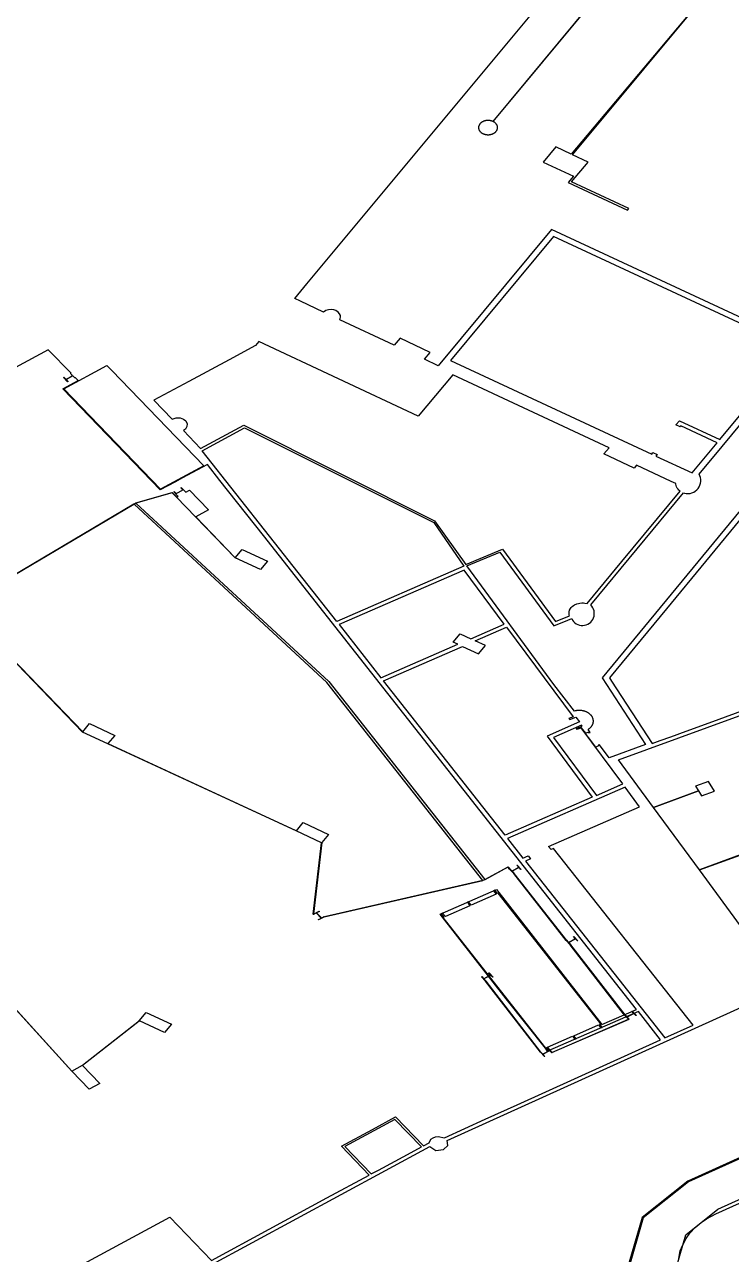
# Model space of a CAD drawing. Extents: x 12.24841 to 12.25249, y 41.79404 to 41.79717.
# Drawn here: x 12.251156 to 12.251513, y 41.795941 to 41.796562 of the extents above; entities that cross this region are included whole.
import ezdxf

# ---------------------------------------------------------------- set-up
doc = ezdxf.new("R2010")
doc.units = 0
doc.layers.add('RM$', color=3, linetype='CONTINUOUS')

msp = doc.modelspace()

# ---------------------------------------------------------------- linework, layer by layer
at = {"layer": 'RM$', "linetype": 'CONTINUOUS'}
msp.add_lwpolyline([(12.25151691, 41.79631673), (12.25144726, 41.79623223), (12.25146918, 41.7961985), (12.25145077, 41.79619176), (12.25144589, 41.79619839), (12.25144523, 41.79619815), (12.25144549, 41.79619773), (12.25144405, 41.79619707), (12.25143666, 41.79620696), (12.25143879, 41.79620421), (12.25144026, 41.79620479), (12.25144054, 41.7962044), (12.2514412, 41.79620463), (12.25144015, 41.79620608), (12.2514402, 41.79620611), (12.25144039, 41.79620623), (12.25144058, 41.79620636), (12.25144076, 41.79620649), (12.25144093, 41.79620663), (12.2514411, 41.79620677), (12.25144126, 41.79620691), (12.25144141, 41.79620706), (12.25144156, 41.79620721), (12.2514417, 41.79620737), (12.25144183, 41.79620753), (12.25144195, 41.79620769), (12.25144207, 41.79620785), (12.25144218, 41.79620802), (12.25144228, 41.7962082), (12.25144238, 41.79620837), (12.25144246, 41.79620855), (12.25144254, 41.79620872), (12.25144261, 41.7962089), (12.25144267, 41.79620909), (12.25144272, 41.79620927), (12.25144276, 41.79620946), (12.2514428, 41.79620964), (12.25144282, 41.79620983), (12.25144284, 41.79621001), (12.25144285, 41.7962102), (12.25144285, 41.79621039), (12.25144284, 41.79621058), (12.25144282, 41.79621076), (12.2514428, 41.79621095), (12.25144276, 41.79621114), (12.25144272, 41.79621132), (12.25144267, 41.79621151), (12.2514426, 41.79621169), (12.25144254, 41.79621187), (12.25144246, 41.79621205), (12.25144237, 41.79621222), (12.25144228, 41.7962124), (12.25144218, 41.79621257), (12.25144207, 41.79621274), (12.25144195, 41.7962129), (12.25144183, 41.79621307), (12.25144169, 41.79621322), (12.25144155, 41.79621338), (12.25144141, 41.79621353), (12.25144125, 41.79621368), (12.25144109, 41.79621382), (12.25144093, 41.79621396), (12.25144075, 41.7962141), (12.25144057, 41.79621423), (12.25144039, 41.79621436), (12.2514402, 41.79621448), (12.25144, 41.79621459), (12.2514398, 41.7962147), (12.25143959, 41.79621481), (12.25143938, 41.79621491), (12.25143916, 41.796215), (12.25143894, 41.79621509), (12.25143871, 41.79621518), (12.25143849, 41.79621525), (12.25143825, 41.79621532), (12.25143802, 41.79621539), (12.25143778, 41.79621545), (12.25143754, 41.7962155), (12.2514373, 41.79621555), (12.25143705, 41.79621559), (12.25143681, 41.79621562), (12.25143656, 41.79621565), (12.25143631, 41.79621567), (12.25143606, 41.79621568), (12.25143581, 41.79621569), (12.25143556, 41.79621569), (12.25143531, 41.79621569), (12.25143506, 41.79621568), (12.25143481, 41.79621566), (12.25143456, 41.79621563), (12.25143431, 41.7962156), (12.25143407, 41.79621557), (12.25143382, 41.79621552), (12.25143358, 41.79621547), (12.2514333, 41.7962154), (12.2514333, 41.7962154), (12.2514333, 41.7962154), (12.25142295, 41.79622887), (12.25137885, 41.79628866), (12.25139557, 41.79629555), (12.25142294, 41.79625839), (12.25143, 41.7962613), (12.25143, 41.7962613), (12.25143, 41.7962613), (12.25143, 41.7962613), (12.25143188, 41.79626208, 1.198176), (12.25144151, 41.79626896), (12.25148836, 41.79632561), (12.25148882, 41.79632546), (12.25148882, 41.79632546), (12.25148882, 41.79632546, 0.6663), (12.25149625, 41.79633509), (12.25149625, 41.79633509), (12.25149625, 41.79633509), (12.25150787, 41.79634908), (12.25154947, 41.79639918), (12.25142166, 41.79645861), (12.25136451, 41.79638979), (12.25135755, 41.79639305), (12.25136046, 41.79639652), (12.25134516, 41.79640368), (12.25134225, 41.7964002), (12.25131475, 41.79641305), (12.25131508, 41.79641424), (12.25131514, 41.7964151), (12.25131465, 41.79641608), (12.25131392, 41.79641692), (12.2513128, 41.79641763), (12.25131179, 41.79641798), (12.25131052, 41.79641816), (12.25130905, 41.79641804), (12.25130777, 41.79641763), (12.25130652, 41.79641691), (12.25129494, 41.79642232), (12.251292, 41.79642369), (12.25129817, 41.79643111), (12.2514597, 41.7966252)], format="xyb", dxfattribs=at)
for points in [[(12.2514664, 41.79660268), (12.2513921, 41.79651316), (12.25139206, 41.79651318), (12.25139191, 41.79651324), (12.25139176, 41.7965133), (12.25139161, 41.79651335), (12.25139146, 41.7965134), (12.2513913, 41.79651345), (12.25139114, 41.79651349), (12.25139098, 41.79651353), (12.25139082, 41.79651356), (12.25139066, 41.79651359), (12.25139049, 41.79651361), (12.25139032, 41.79651363), (12.25139016, 41.79651365), (12.25138999, 41.79651366), (12.25138982, 41.79651367), (12.25138966, 41.79651367), (12.25138949, 41.79651367), (12.25138932, 41.79651366), (12.25138915, 41.79651365), (12.25138899, 41.79651364), (12.25138882, 41.79651362), (12.25138865, 41.79651359), (12.25138849, 41.79651357), (12.25138833, 41.79651353), (12.25138817, 41.7965135), (12.25138801, 41.79651346), (12.25138785, 41.79651341), (12.2513877, 41.79651336), (12.25138754, 41.79651331), (12.25138739, 41.79651325), (12.25138725, 41.79651319), (12.2513871, 41.79651313), (12.25138696, 41.79651306), (12.25138682, 41.79651299), (12.25138669, 41.79651291), (12.25138656, 41.79651283), (12.25138643, 41.79651275), (12.25138631, 41.79651267), (12.25138619, 41.79651258), (12.25138607, 41.79651249), (12.25138596, 41.79651239), (12.25138586, 41.79651229), (12.25138576, 41.79651219), (12.25138566, 41.79651209), (12.25138557, 41.79651199), (12.25138548, 41.79651188), (12.2513854, 41.79651177), (12.25138532, 41.79651166), (12.25138525, 41.79651154), (12.25138519, 41.79651143), (12.25138512, 41.79651131), (12.25138507, 41.79651119), (12.25138502, 41.79651107), (12.25138498, 41.79651095), (12.25138494, 41.79651083), (12.25138491, 41.79651071), (12.25138488, 41.79651058), (12.25138486, 41.79651046), (12.25138484, 41.79651033), (12.25138483, 41.79651021), (12.25138483, 41.79651008), (12.25138483, 41.79650995), (12.25138484, 41.79650983), (12.25138485, 41.7965097), (12.25138487, 41.79650958), (12.2513849, 41.79650945), (12.25138493, 41.79650933), (12.25138497, 41.79650921), (12.25138501, 41.79650909), (12.25138506, 41.79650897), (12.25138511, 41.79650885), (12.25138517, 41.79650873), (12.25138524, 41.79650861), (12.25138531, 41.7965085), (12.25138539, 41.79650839), (12.25138547, 41.79650828), (12.25138555, 41.79650817), (12.25138564, 41.79650807), (12.25138574, 41.79650796), (12.25138584, 41.79650786), (12.25138595, 41.79650776), (12.25138606, 41.79650767), (12.25138617, 41.79650758), (12.25138629, 41.79650749), (12.25138641, 41.7965074), (12.25138654, 41.79650732), (12.25138667, 41.79650724), (12.2513868, 41.79650716), (12.25138694, 41.79650709), (12.25138708, 41.79650702), (12.25138722, 41.79650696), (12.25138737, 41.7965069), (12.25138752, 41.79650684), (12.25138767, 41.79650678), (12.25138783, 41.79650674), (12.25138798, 41.79650669), (12.25138814, 41.79650665), (12.2513883, 41.79650661), (12.25138846, 41.79650658), (12.25138863, 41.79650655), (12.25138879, 41.79650653), (12.25138896, 41.79650651), (12.25138912, 41.79650649), (12.25138929, 41.79650648), (12.25138946, 41.79650647), (12.25138963, 41.79650647), (12.25138979, 41.79650647), (12.25138996, 41.79650648), (12.25139013, 41.79650649), (12.2513903, 41.7965065), (12.25139046, 41.79650652), (12.25139063, 41.79650655), (12.25139079, 41.79650657), (12.25139095, 41.79650661), (12.25139111, 41.79650664), (12.25139127, 41.79650668), (12.25139143, 41.79650673), (12.25139159, 41.79650678), (12.25139174, 41.79650683), (12.25139189, 41.79650689), (12.25139203, 41.79650695), (12.25139218, 41.79650701), (12.25139232, 41.79650708), (12.25139246, 41.79650715), (12.25139259, 41.79650723), (12.25139272, 41.7965073), (12.25139285, 41.79650739), (12.25139297, 41.79650747), (12.25139309, 41.79650756), (12.25139321, 41.79650765), (12.25139332, 41.79650775), (12.25139342, 41.79650784), (12.25139353, 41.79650794), (12.25139362, 41.79650805), (12.25139371, 41.79650815), (12.2513938, 41.79650826), (12.25139388, 41.79650837), (12.25139396, 41.79650848), (12.25139403, 41.7965086), (12.2513941, 41.79650871), (12.25139416, 41.79650883), (12.25139421, 41.79650895), (12.25139426, 41.79650907), (12.25139431, 41.79650919), (12.25139434, 41.79650931), (12.25139438, 41.79650943), (12.2513944, 41.79650956), (12.25139442, 41.79650968), (12.25139444, 41.79650981), (12.25139445, 41.79650993), (12.25139445, 41.79651006), (12.25139445, 41.79651018), (12.25139444, 41.79651031), (12.25139443, 41.79651044), (12.25139441, 41.79651056), (12.25139438, 41.79651068), (12.25139435, 41.79651081), (12.25139431, 41.79651093), (12.25139427, 41.79651105), (12.25139422, 41.79651117), (12.25139417, 41.79651129), (12.25139411, 41.79651141), (12.25139404, 41.79651152), (12.25139397, 41.79651164), (12.2513939, 41.79651175), (12.25139381, 41.79651186), (12.25139373, 41.79651197), (12.25139364, 41.79651207), (12.25139354, 41.79651218), (12.25139344, 41.79651228), (12.25139334, 41.79651238), (12.25139323, 41.79651247), (12.25139311, 41.79651256), (12.25139299, 41.79651265), (12.25139287, 41.79651274), (12.25139274, 41.79651282), (12.25139261, 41.7965129), (12.25139248, 41.79651298), (12.25139234, 41.79651305), (12.2513922, 41.79651312), (12.2513922, 41.79651312), (12.2514665, 41.79660264)], [(12.25150512, 41.79658403), (12.25143164, 41.79649664), (12.25142387, 41.79650027), (12.2514175, 41.79649264), (12.2514328, 41.79648548), (12.25143019, 41.79648235), (12.25146008, 41.79646838), (12.25146071, 41.79646914), (12.25143184, 41.79648264), (12.2514402, 41.79649264), (12.25143228, 41.79649634), (12.25150519, 41.796584)]]:
    msp.add_lwpolyline(points, dxfattribs=at)
at = {"layer": 'RM$'}
for points in [[(12.25149274, 41.79633564), (12.25150544, 41.79635093), (12.25148705, 41.79635948), (12.25148662, 41.79635896), (12.25148457, 41.79635991), (12.25148628, 41.79636196), (12.25150671, 41.79635246), (12.25154483, 41.79639837), (12.25142274, 41.79645514), (12.25137065, 41.79639241), (12.25147231, 41.79634514), (12.25147296, 41.79634592), (12.251475, 41.79634497), (12.25147435, 41.79634419)], [(12.25148662, 41.79632652), (12.25148629, 41.79632677), (12.25148602, 41.79632701), (12.25148564, 41.79632741), (12.25148539, 41.79632772), (12.25148519, 41.79632801), (12.25148486, 41.79632862), (12.25148464, 41.79632925), (12.25148453, 41.79632991), (12.25148452, 41.7963303), (12.25148221, 41.79633138), (12.2514647, 41.79633957), (12.25146348, 41.79633811), (12.25144818, 41.79634526), (12.25145079, 41.79634839), (12.25137191, 41.79638527), (12.25135441, 41.79636432), (12.25127386, 41.79640199), (12.25127216, 41.79639996), (12.25125889, 41.79639279), (12.25123854, 41.7963819), (12.25122089, 41.79637236), (12.25123003, 41.79636287), (12.25123203, 41.7963635), (12.25123419, 41.79636342), (12.25123583, 41.79636279), (12.2512369, 41.79636192), (12.25123761, 41.79636051), (12.25123754, 41.79635913), (12.25123674, 41.79635783), (12.25123587, 41.79635715), (12.25124441, 41.79634799), (12.25126625, 41.79635979), (12.25136258, 41.79631148), (12.25137836, 41.79628944), (12.25139687, 41.79629708), (12.25142377, 41.79626054), (12.2514308, 41.79626344), (12.25143062, 41.79626404), (12.25143054, 41.79626457), (12.25143053, 41.79626498), (12.25143059, 41.79626554), (12.25143064, 41.79626576), (12.25143074, 41.79626611), (12.25143085, 41.7962664), (12.25143128, 41.79626719), (12.25143168, 41.79626769), (12.25143221, 41.79626822), (12.25143284, 41.7962687), (12.25143337, 41.79626902), (12.25143443, 41.79626949), (12.25143537, 41.79626976), (12.25143594, 41.79626987), (12.25143694, 41.79626998), (12.25143791, 41.79626997), (12.25143845, 41.79626993), (12.25143964, 41.7962697), (12.25145723, 41.79629098), (12.25148662, 41.79632652), (12.25148662, 41.79632652)], [(12.25119954, 41.79638737), (12.25124601, 41.79633922), (12.25122416, 41.79632742), (12.25117529, 41.79637806), (12.25119714, 41.79638986)], [(12.25124522, 41.79634685), (12.25126665, 41.79635846), (12.25136222, 41.79631062), (12.25137742, 41.79628856), (12.25131319, 41.79626056)], [(12.25155894, 41.79632927), (12.25151922, 41.79631482), (12.25147975, 41.79626693), (12.25145103, 41.79623209), (12.25145206, 41.79623052), (12.25147255, 41.79619898), (12.2514766, 41.79620045), (12.25148192, 41.79620239), (12.25148973, 41.79620523), (12.25150315, 41.79621011), (12.251521, 41.79621661), (12.25153885, 41.7962231), (12.25157455, 41.79623609), (12.25161089, 41.79624931), (12.25158766, 41.79628506), (12.25157813, 41.79629973), (12.2515695, 41.79629659), (12.25156805, 41.79629883), (12.25157021, 41.79629962), (12.25156115, 41.79631356), (12.25155899, 41.79631277), (12.25155767, 41.7963148), (12.2515663, 41.79631794)], [(12.25139772, 41.79625929), (12.25137758, 41.79628655), (12.25131444, 41.79625902), (12.25133553, 41.79623217), (12.25137437, 41.7962491), (12.25137202, 41.79625018), (12.25137551, 41.7962544), (12.25138088, 41.79625194)], [(12.25139889, 41.79625771), (12.2514326, 41.79621245), (12.25143047, 41.7962116), (12.25143089, 41.79621116), (12.2514339, 41.79621235), (12.25143577, 41.79620988), (12.25141943, 41.79620276), (12.25144229, 41.79617183), (12.2513982, 41.79615261), (12.25133676, 41.79623062), (12.2513767, 41.79624804), (12.2513848, 41.79624432), (12.25138829, 41.79624854), (12.25138321, 41.79625087)], [(12.25144437, 41.79617274), (12.2514577, 41.79617855), (12.25143666, 41.79620696), (12.25143462, 41.79620607), (12.25143429, 41.79620656), (12.25143724, 41.79620782), (12.2514369, 41.79620829), (12.25142267, 41.79620209)], [(12.25147893, 41.79605026), (12.25149326, 41.79605678), (12.2514227, 41.796146), (12.25142145, 41.79614543), (12.25142019, 41.79614699), (12.25146619, 41.79616705), (12.25145886, 41.79617697), (12.25139943, 41.79615106), (12.25140726, 41.79614112), (12.25140991, 41.79614232), (12.25141116, 41.79614078), (12.25140849, 41.79613957)], [(12.2514203, 41.79604378), (12.25141894, 41.79604545), (12.2514203, 41.79604378), (12.25142095, 41.79604403), (12.25141973, 41.79604559), (12.2514323, 41.79605116), (12.25143353, 41.7960496), (12.25143418, 41.79604984), (12.25143296, 41.7960514), (12.25144544, 41.79605692), (12.25144666, 41.79605536), (12.25144732, 41.79605561), (12.25144609, 41.79605717), (12.25144659, 41.79605744), (12.25139479, 41.79612341), (12.25139449, 41.79612324), (12.25139298, 41.79612484), (12.25139232, 41.79612459), (12.25139372, 41.79612293), (12.25138117, 41.79611735), (12.25137984, 41.79611907), (12.25137919, 41.79611883), (12.25138048, 41.79611703), (12.25136811, 41.7961116), (12.25136661, 41.79611326), (12.25136596, 41.79611301), (12.25136736, 41.79611134), (12.25136682, 41.79611104), (12.25141859, 41.79604509), (12.25141906, 41.7960453)], [(12.25133425, 41.79598352), (12.251349, 41.79599148), (12.25135599, 41.79599527), (12.25134261, 41.79600913), (12.25131725, 41.79599543), (12.25133063, 41.79598157)]]:
    msp.add_lwpolyline(points, close=True, dxfattribs=at)
for points in [[(12.25116259, 41.79592385), (12.2512289, 41.79595968), (12.25124989, 41.79593793), (12.2513082, 41.79596945), (12.25132966, 41.79598104), (12.25131557, 41.79599563), (12.25133119, 41.79600407), (12.25134288, 41.79601039), (12.25135696, 41.79599579), (12.25135983, 41.79599726), (12.25136078, 41.79599909), (12.25136188, 41.79599989), (12.25136312, 41.79600035), (12.25136438, 41.79600053), (12.25136759, 41.79599976), (12.25138811, 41.79600918), (12.25140438, 41.79601653), (12.25147681, 41.79604934), (12.25146559, 41.79606358), (12.25141971, 41.79604357), (12.2514186, 41.79604508), (12.25139873, 41.79607001), (12.25136546, 41.79611273), (12.25139391, 41.79612525), (12.25144716, 41.79605699), (12.25146469, 41.79606472), (12.25127619, 41.79630399), (12.25125417, 41.79633188), (12.25124788, 41.7963399), (12.2512353, 41.7963331), (12.2512318, 41.79633121), (12.2512318, 41.79633121), (12.25122408, 41.79632704), (12.25117479, 41.79637812), (12.25118251, 41.79638229), (12.25118109, 41.79638377), (12.25118108, 41.79638376), (12.25118089, 41.79638366), (12.25118007, 41.79638452), (12.25117962, 41.79638458), (12.2511767, 41.79638301), (12.25117662, 41.79638268), (12.25117745, 41.79638182), (12.25117727, 41.79638172), (12.25117517, 41.79638391), (12.25117535, 41.79638401), (12.25117617, 41.79638315), (12.25117663, 41.79638309), (12.25117954, 41.79638466), (12.25117962, 41.79638499), (12.25117879, 41.79638586), (12.25117898, 41.79638596), (12.25116749, 41.79639786), (12.25093744, 41.79627355)], [(12.25112839, 41.79627128), (12.25121068, 41.79631995), (12.25121165, 41.79632054), (12.25123013, 41.79632578), (12.25123239, 41.79632344), (12.25123315, 41.79632384), (12.25123301, 41.79632399), (12.25123087, 41.79632616), (12.25123106, 41.79632627), (12.25123189, 41.79632541), (12.25123235, 41.79632536), (12.25123524, 41.79632695), (12.25123531, 41.79632728), (12.25123447, 41.79632814), (12.25123465, 41.79632824), (12.25123677, 41.79632606), (12.25123694, 41.79632589), (12.25123884, 41.79632692), (12.2512484, 41.79631699), (12.25124198, 41.79631351), (12.25126196, 41.79629279), (12.25126536, 41.79629693), (12.25127816, 41.79629102), (12.25127468, 41.7962868), (12.25126189, 41.79629272), (12.25124188, 41.79631345), (12.2512323, 41.79632339), (12.2512301, 41.79632566), (12.2512117, 41.79632046), (12.25121075, 41.79631989), (12.25112846, 41.79627121)], [(12.25113537, 41.79625612), (12.25118486, 41.79620489), (12.25118827, 41.79620901), (12.25120106, 41.79620309), (12.25119764, 41.79619896), (12.25129281, 41.79615489), (12.25129623, 41.79615903), (12.25130902, 41.79615311), (12.2513056, 41.79614897), (12.25130144, 41.79611281), (12.25130429, 41.79611432), (12.25130442, 41.79611418), (12.25130327, 41.79611357), (12.25130319, 41.79611323), (12.25130526, 41.79611104), (12.25130572, 41.79611099), (12.25130687, 41.7961116), (12.25130693, 41.79611153), (12.25138696, 41.79612979), (12.25130812, 41.79622982), (12.25121083, 41.79631982), (12.25121177, 41.79632038), (12.25130916, 41.79623028), (12.251388, 41.79613025), (12.25139979, 41.79613662), (12.25140159, 41.79613475), (12.25140199, 41.79613472), (12.25140492, 41.79613628), (12.251405, 41.79613662), (12.25140418, 41.79613748), (12.25140437, 41.79613758), (12.25140645, 41.79613537), (12.25140627, 41.79613527), (12.25140544, 41.79613614), (12.251405, 41.7961362), (12.25140205, 41.79613463), (12.25140197, 41.79613434), (12.25140281, 41.79613344), (12.25140272, 41.7961334), (12.2514292, 41.79609957), (12.25142929, 41.79609962), (12.25143013, 41.79609873), (12.25143053, 41.79609869), (12.2514335, 41.79610026), (12.25143358, 41.79610057), (12.25143275, 41.79610145), (12.25143293, 41.79610155), (12.25143502, 41.79609935), (12.25143483, 41.79609925), (12.25143397, 41.79610015), (12.25143357, 41.79610018), (12.25143062, 41.79609861), (12.25143053, 41.79609832), (12.25143138, 41.79609742), (12.25143129, 41.79609737), (12.25145873, 41.7960619), (12.25145882, 41.79606195), (12.25145969, 41.79606104), (12.25146005, 41.79606101), (12.25146308, 41.79606263), (12.25146313, 41.79606286), (12.25146227, 41.79606378), (12.25146246, 41.79606388), (12.25146455, 41.79606168), (12.25146436, 41.79606158), (12.25146348, 41.79606249), (12.25146314, 41.79606252), (12.25146011, 41.79606091), (12.25146008, 41.79606061), (12.25146091, 41.79605974), (12.25146072, 41.79605965), (12.25142198, 41.7960429), (12.2514218, 41.7960428), (12.25142096, 41.79604368), (12.25142056, 41.79604373), (12.25141758, 41.79604215), (12.25141753, 41.79604183), (12.25141834, 41.79604097), (12.25141816, 41.79604087), (12.25141607, 41.79604307), (12.25138838, 41.79607896), (12.25138629, 41.79608116), (12.25138648, 41.79608126), (12.25138731, 41.79608038), (12.25138771, 41.79608032), (12.25139071, 41.79608192), (12.25139076, 41.79608221), (12.25138993, 41.79608309), (12.25139012, 41.79608319), (12.2513922, 41.79608099), (12.25139202, 41.79608089), (12.25139111, 41.79608181), (12.25139081, 41.79608183), (12.25138776, 41.79608022), (12.2513877, 41.79607999), (12.25138856, 41.79607906), (12.25138847, 41.79607901), (12.25141617, 41.79604312), (12.25141626, 41.79604317), (12.2514171, 41.79604228), (12.25141753, 41.79604225), (12.25142052, 41.79604385), (12.25142056, 41.7960441), (12.25141971, 41.796045), (12.2514199, 41.7960451), (12.25142092, 41.79604402), (12.25142192, 41.79604298), (12.25146065, 41.79605972), (12.25145863, 41.79606185), (12.25143119, 41.79609732), (12.2514291, 41.79609952), (12.25140263, 41.79613334), (12.25140054, 41.79613555), (12.25139967, 41.79613645), (12.25138806, 41.79613017), (12.25138703, 41.79612972), (12.251307, 41.79611146), (12.25130406, 41.7961099), (12.25130393, 41.79611004), (12.25130509, 41.79611065), (12.25130516, 41.79611099), (12.25130308, 41.79611317), (12.25130263, 41.79611323), (12.25130148, 41.79611262), (12.25130134, 41.79611276), (12.25130553, 41.79614889), (12.25130553, 41.79614889), (12.25129275, 41.79615481), (12.25119758, 41.79619889), (12.25119758, 41.79619889), (12.25118479, 41.7962048), (12.25113528, 41.79625607)], [(12.25151694, 41.79614271), (12.25149639, 41.79613521), (12.25147316, 41.79616674), (12.25149596, 41.79617504), (12.25149754, 41.79617261), (12.2515041, 41.796175), (12.25150094, 41.79617986), (12.25149445, 41.7961775), (12.25149439, 41.79617747), (12.25149596, 41.79617504), (12.25147315, 41.79616675), (12.25145548, 41.79619074), (12.25153082, 41.79621815)], [(12.25151909, 41.79610439), (12.25149641, 41.79613517), (12.25151697, 41.79614265)], [(12.25111483, 41.79610458), (12.25117943, 41.79603354), (12.25118485, 41.79603647), (12.25121347, 41.79605891), (12.25121694, 41.79606312), (12.25122973, 41.7960572), (12.25122625, 41.79605299), (12.25121357, 41.79605886), (12.25118477, 41.79603631), (12.2511935, 41.79602726), (12.25118821, 41.79602441), (12.25117933, 41.79603348), (12.25111475, 41.79610451)], [(12.25122581, 41.79592271), (12.25136028, 41.79599537), (12.2513632, 41.79599349), (12.25136717, 41.79599388), (12.25136924, 41.79599593), (12.25136901, 41.7959984), (12.25153374, 41.79607307)], [(12.25176306, 41.79585736), (12.25166451, 41.79599622), (12.25164612, 41.7960123), (12.25161465, 41.79602182), (12.25157361, 41.79601546), (12.2514905, 41.79597789), (12.25146745, 41.79595961), (12.25145972, 41.79593294)], [(12.25148464, 41.79593396), (12.25148955, 41.7959509), (12.25150575, 41.79596375), (12.25158253, 41.79599846), (12.25159251, 41.796), (12.25159009, 41.79600252), (12.25159018, 41.79600257), (12.25159264, 41.79600002), (12.25161239, 41.79600309), (12.2516238, 41.79599964), (12.25164114, 41.79601332), (12.25161459, 41.79602135), (12.25157384, 41.79601503), (12.25149088, 41.79597754), (12.25146801, 41.79595939), (12.25146035, 41.79593296)], [(12.25148599, 41.79593886), (12.25148676, 41.79594267), (12.25148799, 41.79594577), (12.25148965, 41.7959489), (12.25149164, 41.79595171), (12.25149432, 41.79595456), (12.25149735, 41.79595707), (12.25150007, 41.79595897), (12.25150468, 41.79596137), (12.2515868, 41.79599856), (12.25159286, 41.79600065), (12.25159921, 41.79600217), (12.25160623, 41.79600256), (12.25161343, 41.79600219), (12.25162196, 41.79600029), (12.25163008, 41.7959969), (12.25163605, 41.79599278), (12.25163983, 41.79598898), (12.25166628, 41.79595178), (12.25163985, 41.79594126), (12.25163992, 41.79594118), (12.25166634, 41.7959517), (12.25171488, 41.79588344)]]:
    msp.add_lwpolyline(points, dxfattribs=at)

doc.saveas('drawing.dxf')
